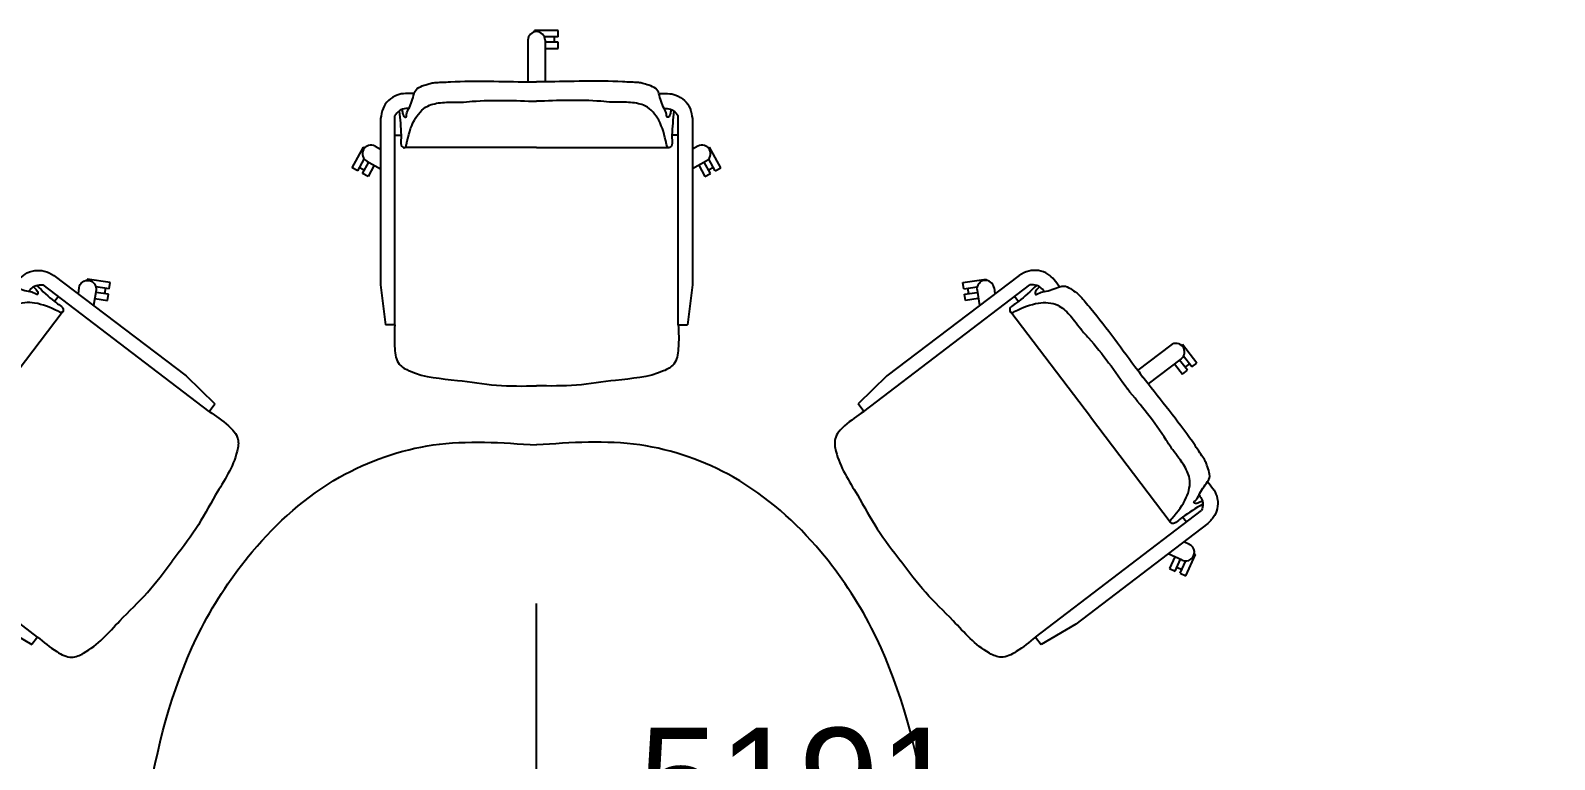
# Model space of a CAD drawing. Header units: millimetres. Extents: x 131588 to 171225, y -200198 to -177978.
# Drawn here: x 135326 to 137912, y -181774 to -180536 of the extents above; entities that cross this region are included whole.
import ezdxf

# ---------------------------------------------------------------- set-up
doc = ezdxf.new("R2010")
doc.units = ezdxf.units.MM
doc.header["$MEASUREMENT"] = 0
doc.layers.add('ceco.net 343', color=7, linetype='Continuous')
doc.layers.add('ceco.net 345', color=7, linetype='Continuous')
doc.layers.add('DIMLINE', color=10, linetype='Continuous', lineweight=18)
doc.styles.get("Standard").update_dxf_attribs({"font": ''})
doc.styles.get('Standard').set_extended_font_data('Arial')
doc.dimstyles.new('DIM-50', dxfattribs={"dimscale": 50, "dimtxt": 2.5, "dimasz": 2.5, "dimexe": 1.5, "dimexo": 0.05, "dimgap": 0.6, "dimtad": 1, "dimzin": 9, "dimdsep": 46, "dimtxsty": 'Standard', "dimcen": 0, "dimclrd": 32, "dimclre": 32, "dimadec": 0, "dimazin": 0, "dimtp": 0.1, "dimtm": 0.1, "dimtfac": 0.71, "dimtofl": 0, "dimtmove": 1, "dimatfit": 3, "dimfxl": 1, "dimtolj": 1, "dimtzin": 7, "dimlwd": -1, "dimlwe": -1, "dimarcsym": 1})

# ---------------------------------------------------------------- blocks, each defined once
blk = doc.blocks.new('Ceco.NET-Furniture-Tm-343')
at = {"layer": 'ceco.net 343'}
for p, q in [((36.5, 603.1), (-3.4, 603.1)), ((-3.4, 600.8), (-3.4, 603.1)), ((36.5, 592.4), (36.5, 603.1)), ((-14.6, 586.6), (-14.6, 516.1)), ((36.5, 592.4), (13.4, 592.4)), ((14.6, 586.6), (14.6, 516.1)), ((36.5, 583.1), (14.6, 583.1)), ((14.6, 572.5), (36.5, 572.5)), ((29.8, 592.4), (29.8, 583.1)), ((36.5, 572.5), (36.5, 583.1)), ((-264.5, 453.5), (-264.5, 171.6)), ((-240.6, 103.8), (-240.6, 458.1)), ((240.6, 103.8), (240.6, 458.1)), ((264.5, 453.5), (264.5, 171.6)), ((-240.6, 425.7), (-230, 425.7)), ((240.6, 425.7), (230, 425.7)), ((-312.7, 369.9), (-293.6, 404.9)), ((-291.6, 403.8), (-293.6, 404.9)), ((-273.7, 406.9), (-264.5, 401.9)), ((0, 404.4), (-223.3, 404.4)), ((0, 404.4), (223.3, 404.4)), ((273.7, 406.9), (264.5, 401.9)), ((291.6, 403.8), (293.6, 404.9)), ((312.7, 369.9), (293.6, 404.9)), ((-303.3, 364.8), (-312.7, 369.9)), ((-303.3, 364.8), (-292.2, 385)), ((-300.1, 370.7), (-291.9, 366.2)), ((-295.1, 360.3), (-284.6, 379.5)), ((-287.7, 381.2), (-264.5, 368.6)), ((-275.3, 374.5), (-285.7, 355.3)), ((287.7, 381.2), (264.5, 368.6)), ((275.3, 374.5), (285.7, 355.3)), ((295.1, 360.3), (284.6, 379.5)), ((300.1, 370.7), (291.9, 366.2)), ((303.3, 364.8), (292.2, 385)), ((303.3, 364.8), (312.7, 369.9)), ((-285.7, 355.3), (-295.1, 360.3)), ((285.7, 355.3), (295.1, 360.3)), ((-264.5, 171.6), (-256.4, 103.8)), ((264.5, 171.6), (256.4, 103.8)), ((-240.6, 103.8), (-256.4, 103.8)), ((240.6, 103.8), (256.4, 103.8))]:
    blk.add_line(p, q, dxfattribs=at)
for centre, start, end in [((0, 586.6), 0, 180), ((-280.7, 394), 61.4687, 241.4687), ((280.7, 394), 298.5313, 118.5313)]:
    blk.add_arc(centre, 14.6, start, end, dxfattribs=at)
for points in [[(-228.5, 469.1), (-227.2, 462.9), (-225.9, 458.9), (-223.3, 456.2), (-221.9, 456.2), (-220.6, 460.3), (-216.6, 470.9), (-207.5, 496.1), (-206, 500.1), (-184.7, 512.1), (-180.7, 513.4), (-172.8, 514.7), (-160.9, 515.3), (-146.2, 516.1), (-14.6, 516.1), (0, 516.1)], [(228.5, 469.1), (227.2, 462.9), (225.9, 458.9), (223.3, 456.2), (221.9, 456.2), (220.6, 460.3), (216.6, 470.9), (207.5, 496.1), (206, 500.1), (184.7, 512.1), (180.7, 513.4), (172.8, 514.7), (160.9, 515.3), (146.2, 516.1), (14.6, 516.1), (0, 516.1)], [(-207.5, 496.1), (-236.5, 493.5), (-251.2, 484.2), (-260.5, 470.9), (-264.5, 453.5)], [(207.5, 496.1), (236.5, 493.5), (251.2, 484.2), (260.5, 470.9), (264.5, 453.5)], [(-216.6, 470.9), (-227.2, 469.6), (-232.6, 466.9), (-240.6, 458.1)], [(-233.1, 466.5), (-229.9, 425.7), (-229.9, 421.7), (-225.9, 404.4), (-223.3, 404.4), (-220.6, 409.7), (-207.3, 450.9), (-184.7, 474.9), (-172.8, 478.9), (-146.2, 481.5), (-128.9, 481.5), (-109, 482.9), (0, 482.9)], [(233.1, 466.5), (229.9, 425.7), (229.9, 421.7), (225.9, 404.4), (223.3, 404.4), (220.6, 409.7), (207.3, 450.9), (184.7, 474.9), (172.8, 478.9), (146.2, 481.5), (128.9, 481.5), (109, 482.9), (0, 482.9)], [(216.6, 470.9), (227.2, 469.6), (232.6, 466.9), (240.6, 458.1)], [(-240.6, 103.8), (-240.6, 63), (-232.8, 36.9), (-215.4, 25.3), (-134.3, 9.4), (-67.8, 1.3), (0, 0)], [(240.6, 103.8), (240.6, 63), (232.8, 36.9), (215.4, 25.3), (134.3, 9.4), (67.8, 1.3), (0, 0)]]:
    blk.add_spline(points, degree=3, dxfattribs=at)
blk = doc.blocks.new('*D644')
at = {"layer": 'Defpoints', "color": 0, "ltscale": 100, "transparency": 16777216}
for p in [(139225.6, -181939.9), (134034.6, -181970.2), (139225.6, -181970.2)]:
    blk.add_point(p, dxfattribs=at)
at = {"layer": 'DIMLINE', "color": 32, "linetype": 'ByBlock', "ltscale": 100, "transparency": 16777216}
for p, q in [((134034.6, -181966.7), (134034.6, -181834.9)), ((139225.6, -181966.7), (139225.6, -181834.9)), ((134209.6, -181939.9), (139050.6, -181939.9))]:
    blk.add_line(p, q, dxfattribs=at)
at = {"layer": 'DIMLINE', "color": 32, "ltscale": 100, "transparency": 16777216}
for points in [[(134209.6, -181910.7), (134209.6, -181969), (134034.6, -181939.9)], [(139050.6, -181910.7), (139050.6, -181969), (139225.6, -181939.9)]]:
    blk.add_solid(points, dxfattribs=at)
at = {"layer": 'DIMLINE', "color": 0, "ltscale": 100, "transparency": 16777216, "insert": (136630.1, -181808.5), "char_height": 175, "attachment_point": 5}
blk.add_mtext('\\A1;5191', dxfattribs=at)

msp = doc.modelspace()

# ---------------------------------------------------------------- linework, layer by layer
at = {"layer": 'ceco.net 345'}
msp.add_lwpolyline([(136184.865, -182364.796), (136184.865, -181508.954)], dxfattribs=at)
for points in [[(135340.875, -184172.489), (135340.875, -183565.944), (135373.757, -183011.845), (135457.007, -182342.034), (135486.654, -182138.551), (135616.352, -181550.426), (135702.585, -181420.854), (135850.556, -181294.673), (136009.49, -181239.812), (136184.865, -181239.812)], [(137028.854, -184172.489), (137028.854, -183565.944), (136995.972, -183011.845), (136912.722, -182342.034), (136883.075, -182138.551), (136753.377, -181550.426), (136667.144, -181420.854), (136519.173, -181294.673), (136360.239, -181239.812), (136184.865, -181239.812)]]:
    msp.add_spline(points, degree=3, dxfattribs=at)

# ---------------------------------------------------------------- block references
msp.add_blockref('Ceco.NET-Furniture-Tm-343', (136184.865, -181139.57), dxfattribs=at)
at = {"layer": 'ceco.net 345', "xscale": -1, "rotation": 52.73869178732808}
msp.add_blockref('Ceco.NET-Furniture-Tm-343', (135566.538, -181437.078), dxfattribs=at)
at = {"layer": 'ceco.net 345', "rotation": 307.2613082126719}
msp.add_blockref('Ceco.NET-Furniture-Tm-343', (136803.191, -181437.078), dxfattribs=at)

# ---------------------------------------------------------------- dimensions: what is measured, and where the dimension line sits
at = {"layer": 'DIMLINE', "ltscale": 100}
dim = msp.add_linear_dim(base=(139225.578, -181939.857), p1=(134034.578, -181970.18), p2=(139225.578, -181970.18), dimstyle='DIM-50', override={"dimscale": 70, "dimtofl": 1}, dxfattribs=at)
dim.commit()
dim.dimension.update_dxf_attribs({"geometry": '*D644', "text_midpoint": (136630.078, -181808.506)})

doc.saveas('drawing.dxf')
